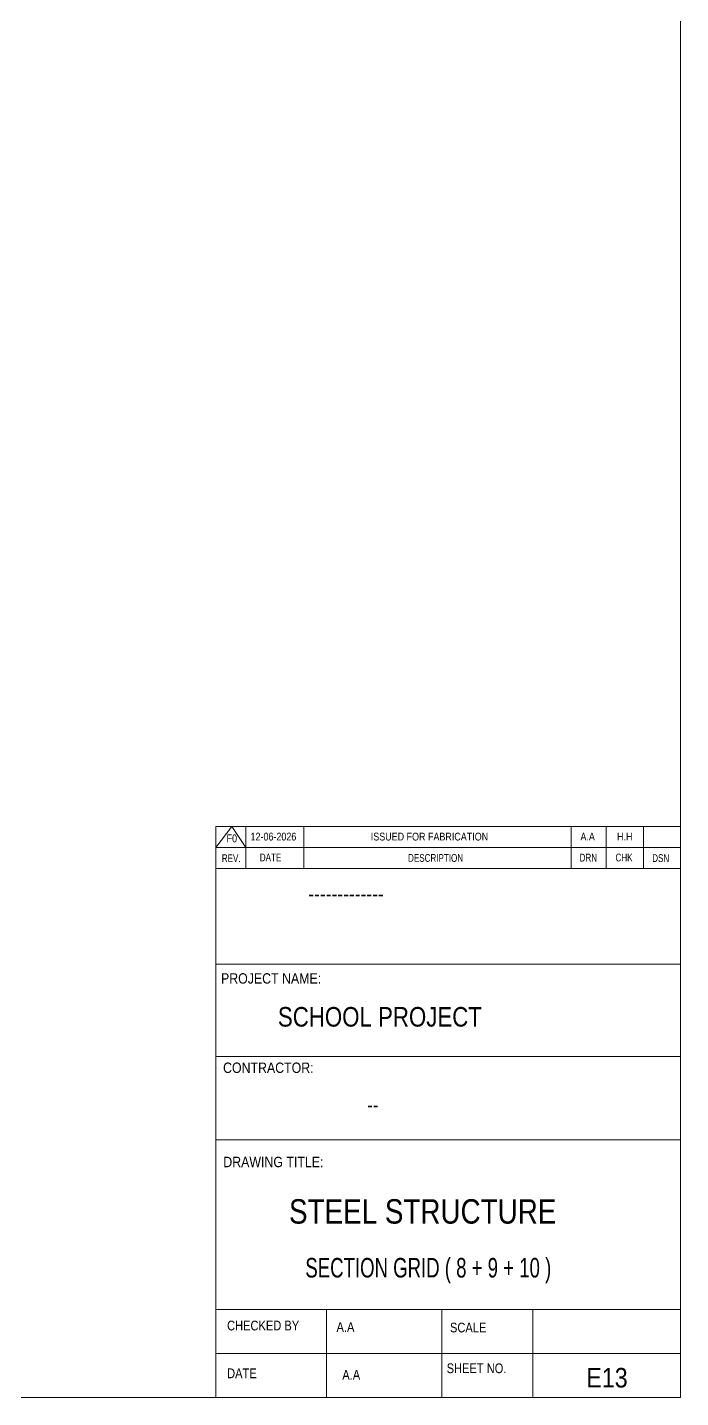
# Model space of a CAD drawing. Header units: millimetres. Extents: x -65 to 757, y -38 to 536.
# Drawn here: x 583.7 to 757.2, y -37.7 to 326.4 of the extents above; entities that cross this region are included whole.
import ezdxf

# ---------------------------------------------------------------- set-up
doc = ezdxf.new("R2010")
doc.units = ezdxf.units.MM
doc.linetypes.add('XKITLINE00', pattern=[0])
doc.layers.add('DrawingSheet', color=5, linetype='Continuous', lineweight=0)
doc.layers.add('OtherObjectType', color=7, linetype='Continuous', lineweight=0)
doc.styles.add('@ARIAL_UNICODE_MS_BOLD', font='ARIAL.TTF')
doc.styles.add('ARIAL', font='ARIAL.TTF')
doc.styles.add('ARIAL_NARROW', font='ARIALN.TTF')
doc.styles.add('COMIC_SANS_MS_BOLD', font='COMICBD.TTF')
doc.styles.add('SWIS721_EX_BT', font='ARIAL.TTF')
doc.styles.add('SWISSE', font='ARIAL.TTF')

# ---------------------------------------------------------------- blocks, each defined once
blk = doc.blocks.new('*A473')
at = {"layer": 'DrawingSheet', "color": 5, "linetype": 'XKITLINE00', "lineweight": 0}
for p, q in [((757.18, -37.73), (757.18, 536.27)), ((-62.82, -37.73), (757.18, -37.73))]:
    blk.add_line(p, q, dxfattribs=at)
blk = doc.blocks.new('*A474')
at = {"layer": 'OtherObjectType', "color": 7, "linetype": 'XKITLINE00', "lineweight": 0}
for p, q in [((633.68, 114.04), (757.18, 114.04)), ((633.68, 108.48), (638, 114.04)), ((633.68, 108.48), (633.68, 114.04)), ((638, 114.04), (641.71, 108.48)), ((641.71, 108.48), (641.71, 114.04)), ((657.14, 108.48), (657.14, 114.04)), ((728.15, 108.48), (728.15, 114.04)), ((737.42, 108.48), (737.42, 114.04)), ((747.3, 108.48), (747.3, 114.04)), ((757.18, 108.48), (757.18, 114.04)), ((633.68, 108.48), (757.18, 108.48)), ((633.68, 102.92), (633.68, 108.48)), ((637.38, 108.48), (757.18, 108.48)), ((641.71, 102.92), (641.71, 108.48)), ((657.14, 102.92), (657.14, 108.48)), ((728.15, 102.92), (728.15, 108.48)), ((737.42, 102.92), (737.42, 108.48)), ((747.3, 102.92), (747.3, 108.48)), ((757.18, 102.92), (757.18, 108.48))]:
    blk.add_line(p, q, dxfattribs=at)
at = {"layer": 'OtherObjectType', "color": 7, "style": 'ARIAL_NARROW'}
for s, height, width, p in [('F0', 2.058, 1.008832, (636.58, 109.87)), ('12-06-2026', 2.058, 1.008832, (642.94, 110.33)), ('ISSUED FOR FABRICATION', 2.0583, 1.008832, (674.88, 110.33)), ('A.A', 2.058, 1.008832, (730.58, 110.33)), ('H.H', 2.058, 1.008832, (740.31, 110.33)), ('REV.', 2.058, 0.907949, (635.31, 104.59)), ('DATE', 2.058, 0.907949, (645.41, 104.78)), ('DESCRIPTION', 2.0583, 0.907949, (684.79, 104.66)), ('DRN', 2.058, 0.907949, (730.35, 104.74)), ('CHK', 2.058, 0.907949, (739.9, 104.78)), ('DSN', 2.058, 0.907949, (749.64, 104.62))]:
    blk.add_text(s, height=height, dxfattribs=dict(at, width=width)).set_placement(p)
blk = doc.blocks.new('*A475')
at = {"layer": 'OtherObjectType', "color": 2, "linetype": 'XKITLINE00', "lineweight": 0}
for p, q in [((633.68, -37.73), (633.68, 102.92)), ((633.68, 102.92), (757.18, 102.92)), ((757.16, 102.91), (757.18, -37.73)), ((757.18, 77.42), (633.68, 77.42)), ((633.68, 52.9), (757.18, 52.9)), ((757.18, 30.76), (633.68, 30.76)), ((757.18, -14.33), (633.68, -14.33)), ((663.12, -14.33), (663.12, -37.73)), ((693.8, -37.73), (693.8, -14.33)), ((717.93, -37.73), (717.93, -14.33)), ((757.18, -26.03), (633.68, -26.03)), ((757.18, -37.73), (633.68, -37.73))]:
    blk.add_line(p, q, dxfattribs=at)
at = {"layer": 'OtherObjectType', "color": 4, "style": '@ARIAL_UNICODE_MS_BOLD', "width": 0.85}
blk.add_text('-------------', height=3.9, dxfattribs=at).set_placement((658.29, 94.18))
at = {"layer": 'OtherObjectType', "color": 3}
for s, height, style, width, p in [('PROJECT NAME:', 2.7618, 'SWIS721_EX_BT', 0.85, (635.1, 72.29)), ('CONTRACTOR:', 2.7618, 'SWISSE', 0.85, (635.65, 48.55)), ('DRAWING TITLE:', 2.7618, 'SWIS721_EX_BT', 0.85, (635.71, 23.51)), ('SECTION GRID ( 8 + 9 + 10 ) ', 5.2, 'ARIAL', 0.68, (657.5, -5.81)), ('E13', 5.2, 'ARIAL', 0.85, (732.14, -35.04))]:
    blk.add_text(s, height=height, dxfattribs=dict(at, style=style, width=width)).set_placement(p)
at = {"layer": 'OtherObjectType', "color": 7, "width": 0.85}
for s, height, p in [('SCHOOL PROJECT', 5.2, (650.21, 60.87)), ('STEEL STRUCTURE', 6.5, (653.16, 8.5)), ('CHECKED BY', 2.592, (636.71, -19.87)), ('A.A', 2.592, (665.79, -20.28)), ('SCALE', 2.592, (695.92, -20.4)), ('SHEET NO.', 2.592, (695.04, -31.23)), ('DATE', 2.592, (636.72, -32.57)), ('A.A', 2.592, (667.32, -32.97))]:
    blk.add_text(s, height=height, dxfattribs=at).set_placement(p)
at = {"layer": 'OtherObjectType', "color": 1, "style": 'COMIC_SANS_MS_BOLD', "width": 0.85}
blk.add_text('--', height=3.9, dxfattribs=at).set_placement((673.94, 38.13))

msp = doc.modelspace()

# ---------------------------------------------------------------- block references
at = {"lineweight": 0}
for name in ['*A473', '*A474', '*A475']:
    msp.add_blockref(name, (0, 0), dxfattribs=at)

doc.saveas('drawing.dxf')
